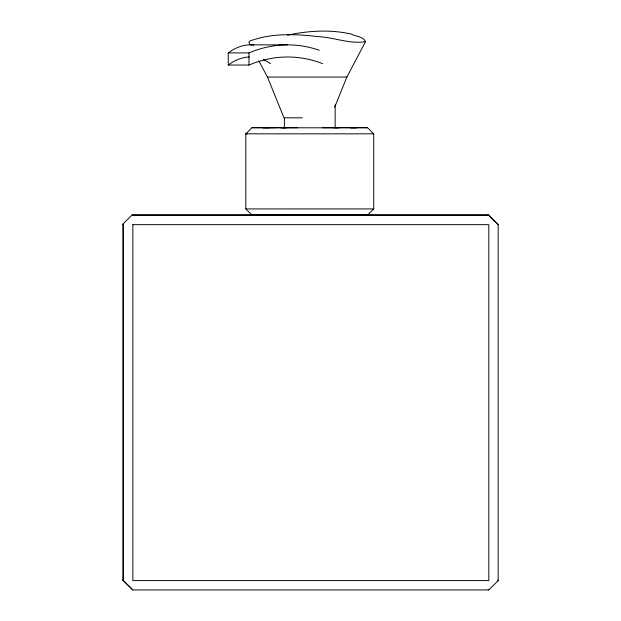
<?xml version="1.0" encoding="UTF-8"?>
<svg xmlns="http://www.w3.org/2000/svg" width="621" height="621" viewBox="0 0 621 621"><rect width="100%" height="100%" fill="white"/><g stroke="black" fill="none" stroke-linecap="round" stroke-linejoin="round"><path stroke-width="0.93" d="M122.834 580.115L122.834 224.173L132.203 214.804L488.145 214.804L488.797 215.27L498.166 224.639L498.166 580.581L488.797 589.95L132.855 589.95L122.834 580.115L132.855 589.95M123.486 580.581L123.486 224.639L122.834 224.173M322.586 63.629L319.31 62.395A673.327 250.69 -90 0 0 248.99 65.042L228.233 65.026L228.233 52.894A673.327 143.8 -90 0 1 253.904 45.038M248.99 65.042L248.99 52.901A673.327 250.69 -90 0 1 319.31 50.254M334.688 107.177L346.867 77.074L365.544 41.63C363.122 36.259 355.616 36.639 351.075 34.015C330.201 29.342 308.319 30.677 287.531 35.172M284.775 127.662L251.955 127.724L245.8 133.833L245.8 208.928L251.955 215.037L294.113 215.076M326.149 215.076L367.554 215.029L373.718 208.92L373.718 133.826L367.554 127.716L335.356 127.662M365.544 41.63C350.081 44.301 334.23 37.439 318.689 36.67C295.798 34.015 271.75 32.859 249.836 41.04L248.811 42.197L250.178 44.751M284.364 118.145L284.364 127.724L284.969 127.716M247.104 133.818L245.8 133.833L373.718 133.826M373.718 208.92L245.8 208.928M367.554 127.716L333.772 127.779M251.955 215.037L367.554 215.029M350.725 127.755L356.695 127.716L350.089 127.685M268.792 214.998L262.823 215.037L269.421 215.068M281.802 215.013L277.727 215.037L282.237 215.06M337.715 215.06L341.791 215.037L337.281 215.013M350.725 215.068L356.695 215.037L350.089 214.998M276.12 127.67L262.823 127.724L269.421 127.755M322.749 127.755L335.154 127.724L335.154 104.747M276.12 214.982L293.368 214.99M250.224 44.844L287.329 44.859M228.233 52.894L248.99 52.901M302.295 117.827L283.968 117.796L267.488 77.066L258.833 60.912M280.18 127.647L284.806 127.647M335.177 127.647L337.979 127.647M281.53 127.794L339.33 127.794M281.53 215.107L339.33 215.107M488.797 215.27L132.855 215.27L132.203 214.804M286.832 127.779L251.955 127.724M297.358 127.755L284.364 127.724M325.396 214.99L342.497 214.982M346.169 77.066L346.867 77.074L267.488 77.066M270.546 63.668L268.567 62.372A673.327 143.8 -90 0 0 263.451 59.756M498.166 224.639L488.145 214.804M497.514 580.115L498.166 580.581M488.145 589.484L488.797 589.95M228.233 65.026A673.327 143.8 -90 0 1 249.3 57M132.871 224.655L132.871 580.596L488.812 580.596L488.812 224.655L132.871 224.655"/></g></svg>
